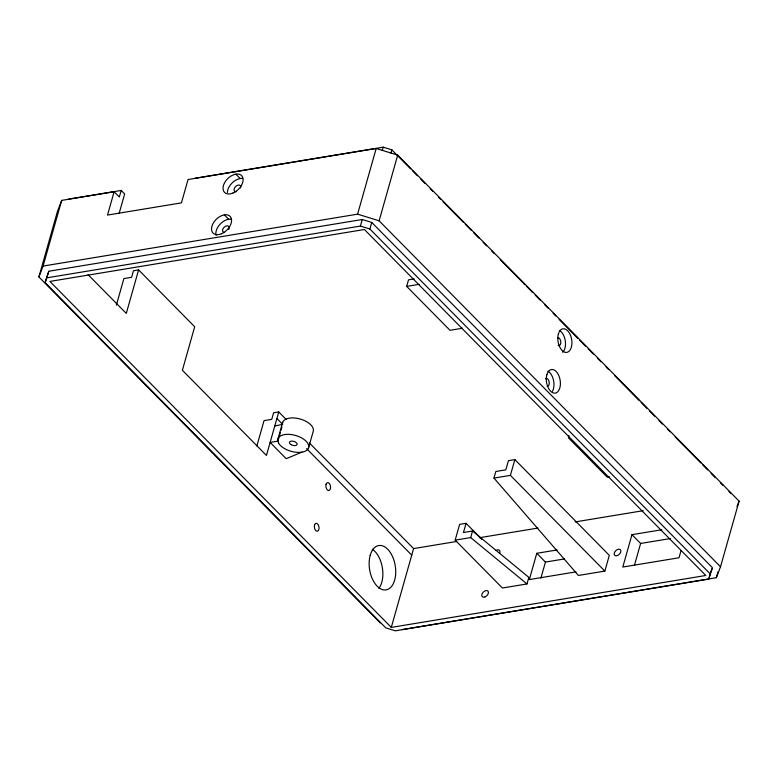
<?xml version="1.0" encoding="UTF-8"?>
<svg xmlns="http://www.w3.org/2000/svg" width="778" height="778" viewBox="0 0 778 778"><rect width="100%" height="100%" fill="white"/><g stroke="black" fill="none" stroke-linecap="round" stroke-linejoin="round"><path stroke-width="1.17" d="M380.296 622.954L38.9 276.968L57.484 211.295L61.676 200.393L114.123 191.728L119.326 196.999L121.183 190.435L68.736 199.09M38.9 276.968L43.091 266.066L61.676 200.393M45.114 282.628L48.82 271.25L362.256 219.503L371.758 222.45L712.444 567.707L708.739 579.085L395.292 630.822L385.8 627.885L45.114 282.628L48.82 271.25M114.123 191.728L107.52 215.068L181.439 202.863L188.043 179.533L376.182 148.472L397.704 155.133L739.1 501.12L720.516 566.792L716.324 577.694L401.818 629.616M119.112 213.503L124.645 193.946L121.183 190.435M116.369 305.141L123.887 278.582L131.599 277.308L133.456 270.744L138.601 269.898L194.695 326.75L182.383 370.26L266.446 455.451L278.757 411.941L273.613 412.787L271.755 419.352L264.043 420.626L256.857 446.027M138.601 269.898L126.289 313.408L88.04 274.644M278.057 438.656L282.696 422.23M278.845 437.839L277.911 441.126L270.131 442.41L286.187 458.68L301.942 452.144M279.467 435.651L280.391 432.374M281.014 430.185L281.947 426.898M43.091 266.066L357.598 214.154L376.182 148.472M46.962 277.814L360.399 226.077L362.256 219.503M382.309 150.455L383.233 147.178L391.849 149.833L410.619 168.865M390.916 153.12L391.849 149.833M710.586 574.271L369.9 229.014L371.758 222.45M308.487 448.07L313.135 431.654A15.939 8.237 15.8 0 0 298.869 418.681A15.939 8.237 15.8 0 0 282.453 424.389L274.78 425.994M720.516 566.792L379.119 220.806L397.704 155.133M462.482 328.248L450.005 330.31L406.67 286.392L408.528 279.827L414.207 278.894M391.295 627.399L49.899 281.422L364.405 229.5L705.802 575.487L391.295 627.399L413.595 548.587L309.313 442.896M466.061 523.322L463.455 532.512L472.538 531.014L528.846 577.373L526.988 583.947L502.403 588.003L455.169 540.136L459.633 524.382L466.061 523.322L482.088 539.553M455.169 540.136L470.68 537.579L472.538 531.014M493.962 478.081L495.819 471.507L505.826 469.854L508.433 460.664L514.861 459.604L609.32 555.327L604.856 571.091L578.404 575.457L493.962 478.081L510.397 475.368L604.856 571.091M510.397 475.368L514.861 459.604M568.981 435.573L568.358 437.761L607.355 477.284L609.689 476.895M557.106 549.939L536.771 553.294L529.341 579.571L575.983 571.869M540.914 578.073L545.436 562.076L536.771 553.294M661.864 529.74L631.96 534.68L622.799 567.045L679.019 557.768L680.983 550.824M634.41 565.421L640.625 543.462L631.96 534.68M708.739 579.085L710.285 573.61M716.324 577.694L717.958 571.937M710.596 572.511L712.074 568.669M737.009 506.566L739.1 501.12M195.103 178.23L383.233 147.178M406.67 286.392L419.148 284.34M413.595 548.587L456.647 541.478M479.374 537.734L537.968 528.058M575.039 521.941L643.202 510.689M640.625 543.462L670.529 538.522M545.436 562.076L564.575 558.925M357.598 214.154L379.119 220.806M360.399 226.077L369.9 229.014M470.68 537.579L526.988 583.947M412.33 170.596L417.446 175.789M420.859 179.241L425.128 183.569M430.253 188.762L432.811 191.359M438.792 197.408L440.494 199.139M443.052 201.735L463.542 222.498M465.244 224.22L471.225 230.278M473.783 232.875L478.898 238.068M483.167 242.386L486.581 245.848M491.706 251.041L494.263 253.628M500.244 259.687L524.994 284.767M526.696 286.499L532.677 292.557M535.235 295.154L540.35 300.337M544.619 304.665L548.033 308.127M553.158 313.31L555.716 315.907M559.129 319.369L577.908 338.401M579.62 340.132L585.591 346.181M588.149 348.777L593.274 353.971M597.543 358.288L600.956 361.751M606.072 366.944L608.629 369.54M614.61 375.589L639.36 400.68M641.072 402.401L647.043 408.46M649.601 411.056L654.726 416.24M658.995 420.567L662.409 424.029M667.524 429.223L670.082 431.809M675.207 437.003L700.813 462.949M702.515 464.68L707.64 469.873M711.053 473.335L715.322 477.653M720.447 482.846L723.005 485.443M728.976 491.492L730.688 493.223M235.851 174.146L240.188 178.532M224.336 214.864L228.664 219.25M278.757 411.941L286.216 419.498M276.9 418.506L282.706 424.389M306.6 448.605L411.737 555.152M372.331 549.249A22.474 12.954 80.6 0 1 382.348 567.648A22.474 12.954 80.6 0 1 378.857 588.363M236.473 191.67A3.987 2.529 -44.6 0 1 234.188 188.918A3.987 2.529 -44.6 0 1 238.331 185.096A3.987 2.529 -44.6 0 1 240.616 187.858M559.45 330.446A11.962 6.895 80.6 0 1 565.295 340.89A11.962 6.895 80.6 0 1 562.679 352.298M557.563 337.788A3.987 2.295 80.6 0 1 560.782 341.921A3.987 2.295 80.6 0 1 558.108 345.403M495.81 550.561A3.987 2.529 -44.6 0 1 499.301 550.211A3.987 2.529 -44.6 0 1 499.476 553.479M224.152 232.418A3.987 2.529 -44.6 0 1 224.258 227.157A3.987 2.529 -44.6 0 1 229.218 227.74M229.092 228.576A3.987 2.529 -44.6 0 1 228.742 229.442M227.371 192.467A11.962 7.576 -44.6 0 1 242.59 178.454M216.138 235.403A11.962 7.576 -44.6 0 1 219.921 224.365A11.962 7.576 -44.6 0 1 231.066 219.172M547.926 371.164A11.962 6.895 80.6 0 1 552.477 391.295M545.504 378.837A3.987 2.295 80.6 0 1 549.103 381.609A3.987 2.295 80.6 0 1 547.197 386.326M278.612 443.139L277.804 440.805A15.939 8.237 15.8 0 1 298.83 436.584A15.939 8.237 15.8 0 1 304.042 451.639A15.939 8.237 15.8 0 1 278.612 443.139M370.211 555.327A22.474 12.954 80.6 0 0 384.001 589.938A22.474 12.954 80.6 0 0 393.075 557.855A22.474 12.954 80.6 0 0 370.211 555.327M546.846 374.733A11.962 6.895 80.6 0 0 554.179 393.143A11.962 6.895 80.6 0 0 559.012 376.085A11.962 6.895 80.6 0 0 546.846 374.733M558.371 334.015A11.962 6.895 80.6 0 0 565.703 352.424A11.962 6.895 80.6 0 0 570.537 335.367A11.962 6.895 80.6 0 0 558.371 334.015M314.526 525.092A3.987 2.295 80.6 0 0 316.967 531.228A3.987 2.295 80.6 0 0 318.581 525.539A3.987 2.295 80.6 0 0 314.526 525.092M326.05 484.373A3.987 2.295 80.6 0 0 328.491 490.51A3.987 2.295 80.6 0 0 330.105 484.82A3.987 2.295 80.6 0 0 326.05 484.373M290.729 444.442A3.987 2.062 15.8 0 0 297.079 444.539A3.987 2.062 15.8 0 0 292.013 441.107A3.987 2.062 15.8 0 0 290.729 444.442M617.469 555.521A3.987 2.529 -44.6 0 0 620.465 549.793A3.987 2.529 -44.6 0 0 614.669 552.147A3.987 2.529 -44.6 0 0 617.469 555.521M485.025 596.901A3.987 2.529 -44.6 0 0 488.02 591.163A3.987 2.529 -44.6 0 0 482.224 593.526A3.987 2.529 -44.6 0 0 485.025 596.901M232.875 193.1A11.962 7.576 -44.6 0 0 241.861 175.906A11.962 7.576 -44.6 0 0 224.472 182.976A11.962 7.576 -44.6 0 0 232.875 193.1M221.351 233.818A11.962 7.576 -44.6 0 0 230.337 216.624A11.962 7.576 -44.6 0 0 212.958 223.704A11.962 7.576 -44.6 0 0 221.351 233.818"/></g></svg>
